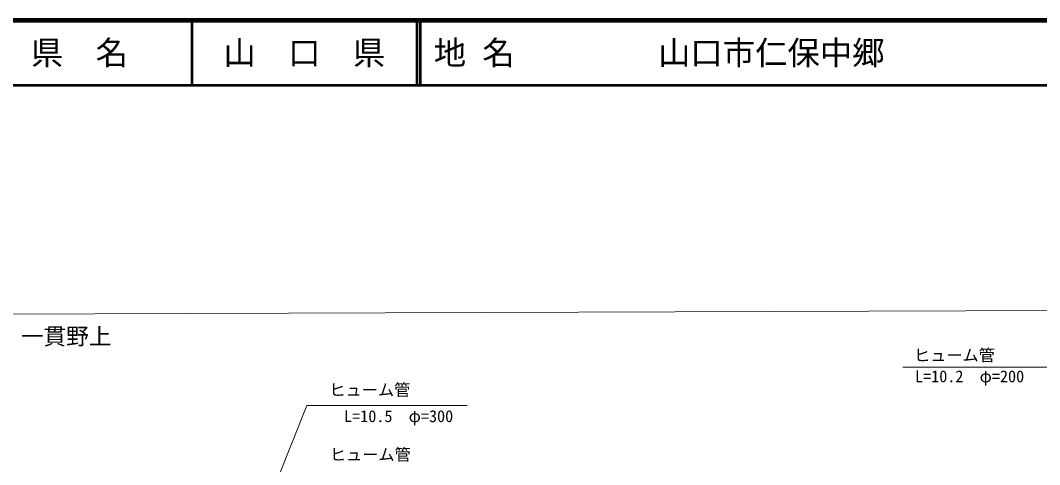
# Model space of a CAD drawing. Units: millimetres, scale not verified. Extents: x 40000 to 680000, y 20000 to 380000.
# Drawn here: x 306501 to 463988, y 311443 to 380000 of the extents above; entities that cross this region are included whole.
import ezdxf
from ezdxf.enums import TextEntityAlignment as Align

# ---------------------------------------------------------------- set-up
doc = ezdxf.new("R2010")
doc.units = ezdxf.units.MM
doc.header["$LTSCALE"] = 1000
for name, color, linetype, lineweight in [('M-BGD', 7, 'Continuous', 13), ('M-STR-HTXT', 7, 'Continuous', 13), ('M-TTL', 2, 'Continuous', 140), ('M-TTL-LINE', 7, 'Continuous', 50)]:
    doc.layers.add(name, color=color, linetype=linetype, lineweight=lineweight)
doc.layers.add('M-TTL-TXT', color=7, linetype='Continuous')
doc.styles.add('ＭＳ ゴシック', font='')
doc.styles.get('ＭＳ ゴシック').set_extended_font_data('MS Gothic')

msp = doc.modelspace()

# ---------------------------------------------------------------- linework, layer by layer
at = {"layer": 'M-STR-HTXT'}
msp.add_line((83877, 333851), (487836, 335317), dxfattribs=at)
for points in [[(442833, 326482), (466650, 326482), (466650, 292277)], [(375513, 320585), (350766, 320585), (333558, 277373)]]:
    msp.add_lwpolyline(points, dxfattribs=at)
at = {"layer": 'M-TTL'}
msp.add_line((680000, 380000), (40000, 380000), dxfattribs=at)
at = {"layer": 'M-TTL-LINE'}
for p, q in [((333000, 380000), (333000, 370000)), ((367750, 380000), (367750, 370000)), ((368250, 380000), (368250, 370000)), ((40000, 370000), (680000, 370000))]:
    msp.add_line(p, q, dxfattribs=at)

# ---------------------------------------------------------------- texts
at = {"layer": 'M-BGD', "style": 'ＭＳ ゴシック'}
msp.add_text('一貫野上', height=2566, dxfattribs=at).set_placement((313571, 329189), align=Align.BOTTOM_CENTER)
at = {"layer": 'M-STR-HTXT', "style": 'ＭＳ ゴシック'}
for s, p in [('ヒューム管', (450824, 326855)), ('L=10.2\u3000φ=200', (453171, 323595)), ('ヒューム管', (360501, 321507)), ('L=10.5\u3000φ=300', (364947, 317451)), ('ヒューム管', (360565, 311528))]:
    msp.add_text(s, height=1833, dxfattribs=at).set_placement(p, align=Align.BOTTOM_CENTER)
at = {"layer": 'M-TTL-TXT', "style": 'ＭＳ ゴシック'}
for s, p in [('県\u3000名', (315625, 375000)), ('山\u3000口\u3000県', (350375, 375000))]:
    msp.add_text(s, height=3666, dxfattribs=at).set_placement(p, align=Align.MIDDLE_CENTER)
for s, p in [('地 名', (370380, 375000)), ('山口市仁保中郷', (405024, 375000))]:
    msp.add_text(s, height=3666, dxfattribs=at).set_placement(p, align=Align.MIDDLE_LEFT)

doc.saveas('drawing.dxf')
